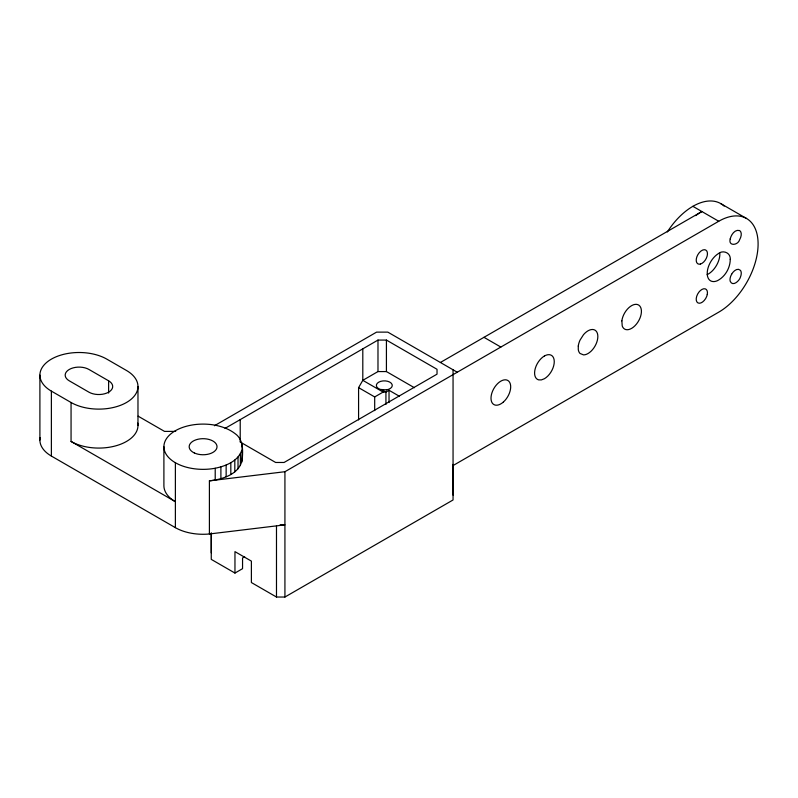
<?xml version="1.0" encoding="UTF-8"?>
<svg xmlns="http://www.w3.org/2000/svg" width="798" height="798" viewBox="0 0 798 798"><rect width="100%" height="100%" fill="white"/><g stroke="black" fill="none" stroke-linecap="round" stroke-linejoin="round"><path stroke-width="1.2" d="M280.098 524.855L284.926 524.855L209.236 534.002A39.202 22.633 0 0 1 175.38 527.658L175.38 501.683L71.062 441.454L71.062 402.491L51.381 391.13A39.202 22.633 0 0 1 51.381 359.13A39.202 22.633 0 0 1 106.812 359.13L126.493 370.491A39.202 22.633 0 0 1 126.493 402.491A39.202 22.633 0 0 1 71.062 402.491M137.974 425.454L137.974 386.491M209.405 533.982L209.405 480.845C222.532 479.448 240.627 473.902 242.293 458.521C243.011 449.633 243.131 439.01 234.812 433.424C229.096 429.055 222.203 426.601 215.211 425.204A39.202 22.633 0 0 0 163.899 446.72L163.899 485.683A39.202 22.633 0 0 0 175.38 501.683L175.38 462.73M211.261 552.884L211.261 532.974M244.667 556.745L242.552 557.962L242.552 568.675L234.961 573.064L234.961 551.637L251.39 561.114L251.39 582.54L276.487 597.034L284.926 597.034L453.055 499.967L453.055 369.783M276.487 597.034L276.487 526.101M389.025 402.551L389.025 390.282L399.299 396.207M241.814 462.062L242.293 446.72M163.899 446.72A39.202 22.633 0 0 0 215.211 468.246C225.744 466.072 238.004 461.304 241.814 450.262M358.581 419.928L358.581 387.638L362.801 380.337L377.983 371.569L386.422 371.569L414.411 387.728M214.433 425.743L376.576 332.128L387.828 332.128L457.264 372.217M225.036 428.386L377.983 340.078L386.422 340.078L437.025 369.294L437.025 374.162L284.078 462.471L275.649 462.471L240.108 441.952M358.581 387.638L374.691 396.935L383.13 392.067L385.933 392.067L389.025 390.282M440.396 362.482L701.871 211.52A55.66 32.139 -60 0 0 695.716 215.64M209.405 480.845L284.926 471.718L718.739 221.265A55.66 32.139 -60 0 1 758.1 243.989A55.66 32.139 -60 0 1 718.739 312.158L453.055 465.553M175.72 431.399L164.518 431.399L138.114 416.157M381.773 389.773L385.933 392.067L385.933 404.476M720.704 203.57L746.569 218.502M692.873 206.323L718.739 221.265M483.977 337.325L500.845 347.06M383.13 392.067L362.801 380.337L362.801 348.846M108.618 380.816L88.937 369.454A13.915 8.03 0 0 0 69.256 369.454A13.915 8.03 0 0 0 69.256 380.816L88.937 392.177A13.915 8.03 0 0 0 108.618 392.177A13.915 8.03 0 0 0 108.618 380.816L108.618 393.065M40.119 437.693A39.202 22.633 0 0 0 51.381 456.067L175.38 527.658M234.961 573.064L211.261 559.378L211.261 533.244M453.055 464.376L453.055 495.099M386.422 340.078L386.422 371.569M377.983 340.078L377.983 371.569M374.691 396.935L374.691 410.601M284.926 471.718L284.926 597.034M241.814 443.179L241.814 446.72M240.378 453.713L240.378 465.513M240.218 419.618L240.218 441.414M238.023 456.995L238.023 468.795M234.812 460.027L234.812 471.827M230.822 462.73L230.822 474.521M226.143 465.035L226.143 476.835M220.896 466.89L220.896 478.69M215.211 468.246L215.211 480.047M51.381 391.13L51.381 456.067M39.9 375.13L39.9 440.057M137.765 423.09A39.202 22.633 0 0 1 115.65 445.873A39.202 22.633 0 0 1 71.062 441.454M667.308 231.979A55.66 32.139 -60 0 1 722.12 204.478M722.798 204.976A55.66 32.139 -60 0 1 724.105 206.084M719.846 253.345A16.299 9.416 -60 0 1 707.148 274.632M730.25 259.35C730.22 267.948 725.192 276.607 717.552 280.637A16.299 9.416 -60 0 1 707.218 273.036A16.299 9.416 -60 0 1 718.12 253.774C722.838 249.575 730.848 252.687 730.25 259.35M578.281 346.023L578.281 349.584A13.915 8.03 -60 0 0 580.046 353.464L583.538 354.891A13.915 8.03 -60 0 0 597.842 336.507A13.915 8.03 -60 0 0 583.538 334.641L580.046 340.108A13.915 8.03 -60 0 0 578.281 346.023M621.861 320.866L622.221 325.943A13.915 8.03 -60 0 0 637.772 322.282A13.915 8.03 -60 0 0 636.505 304.347A13.915 8.03 -60 0 0 621.861 320.866M730.21 238.901C728.025 246.532 738.02 245.485 739.616 239.739A7.95 4.588 -60 0 0 739.616 230.552C734.778 229.146 731.177 234.831 730.21 238.901M707.267 294.522L706.709 296.417A7.95 4.588 -60 0 1 697.861 302.871A7.95 4.588 -60 0 1 699.028 291.978L700.385 290.552A7.95 4.588 -60 0 1 707.267 294.522M731.656 274.173L730.769 276.028A7.95 4.588 -60 0 0 730.21 281.285C732.714 287.031 739.576 280.826 740.504 276.906A7.95 4.588 -60 0 0 740.504 270.412C737.482 267.27 733.192 271.35 731.656 274.173M544.426 355.988L542.889 357.015A13.915 8.03 -60 0 0 534.86 370.222A13.915 8.03 -60 0 0 538.64 379.878L541.383 379.908L544.426 378.711A13.915 8.03 -60 0 0 554.261 361.674A13.915 8.03 -60 0 0 544.426 355.988M700.385 264.068L699.028 264.198A7.95 4.588 -60 0 1 697.861 254.662A7.95 4.588 -60 0 1 706.709 250.901L707.267 252.138A7.95 4.588 -60 0 1 700.385 264.068M386.372 389.883L380.337 389.424A7.95 4.588 0 0 1 378.691 382.202A7.95 4.588 0 0 1 391.2 383.15A7.95 4.588 0 0 1 386.372 389.883M194.343 452.965A13.915 8.03 0 0 0 216.847 447.977A13.915 8.03 0 0 0 198.113 439.219A13.915 8.03 0 0 0 194.343 452.965M503.398 402.012A13.915 8.03 -60 0 0 507.807 380.456A13.915 8.03 -60 0 0 491.339 395.06A13.915 8.03 -60 0 0 503.398 402.012"/></g></svg>
